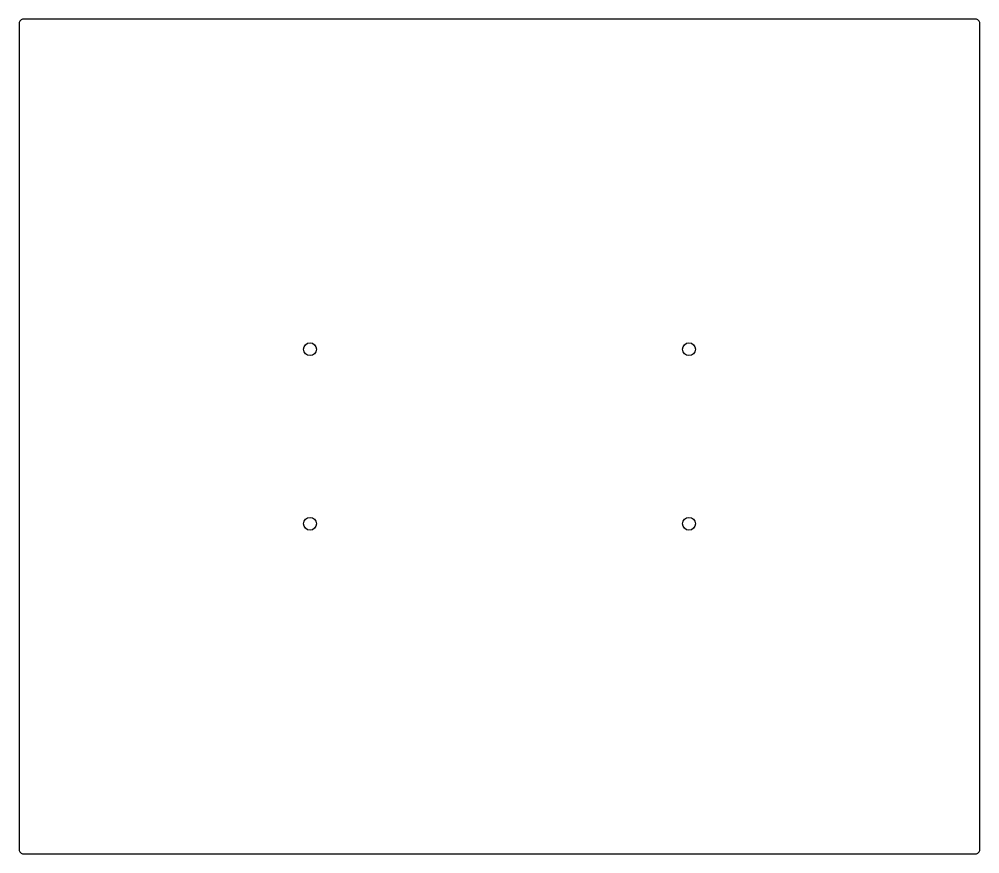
# Model space of a CAD drawing. Header units: millimetres. Extents: x -1 to 225, y -196 to 0.
import ezdxf

# ---------------------------------------------------------------- set-up
doc = ezdxf.new("R2010")
doc.units = ezdxf.units.MM

msp = doc.modelspace()

# ---------------------------------------------------------------- linework, layer by layer
msp.add_lwpolyline([(223.62, -196, 0.414214), (224.62, -195), (224.62, -1, 0.414214), (223.62, 0), (0, 0, 0.414214), (-1, -1), (-1, -195, 0.414214), (0, -196)], format="xyb", close=True)
for centre in [(67.31, -77.5), (156.31, -77.5), (67.31, -118.5), (156.31, -118.5)]:
    msp.add_circle(centre, 1.5)

doc.saveas('drawing.dxf')
